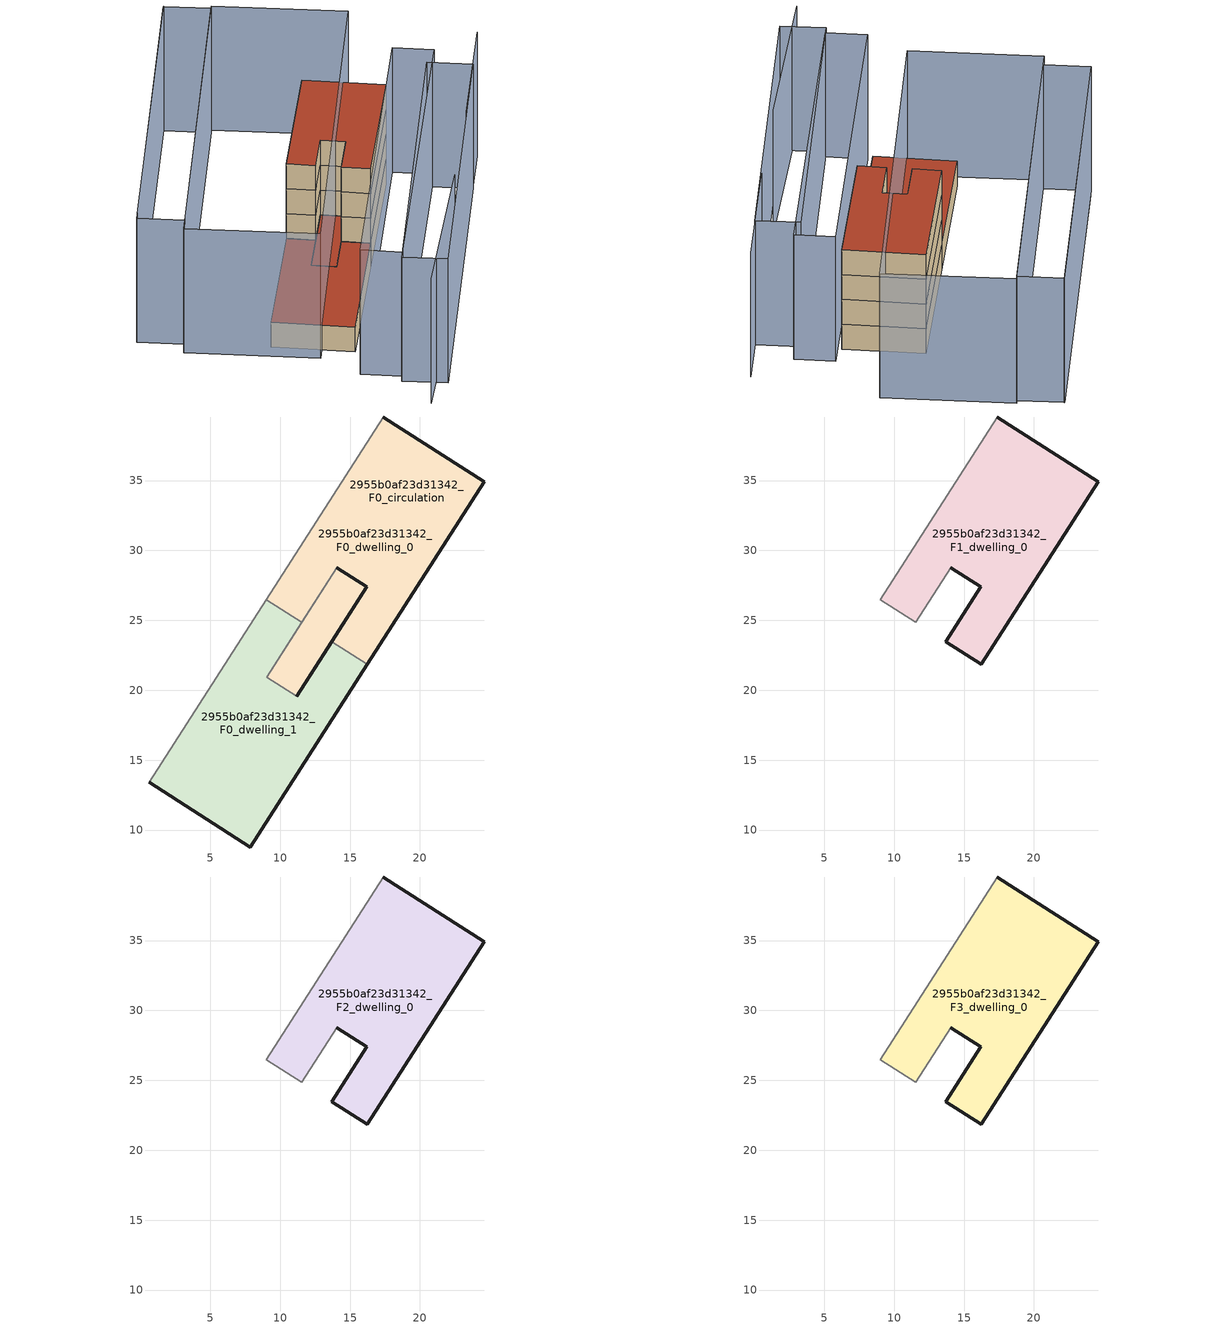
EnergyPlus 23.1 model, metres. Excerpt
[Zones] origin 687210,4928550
2955b0af23d31342_F0_dwelling_0
 floor ground (EU_floor_Construction): 16.21,27.39 14.59,24.86 11.19,19.55 9.02,20.94 11.53,24.86 14.04,28.78 z0; 24.59,34.92 16.23,21.85 13.7,23.47 14.59,24.86 16.21,27.39 14.04,28.78 11.53,24.86 9,26.48 17.37,39.55 z0
 wall outside (EU_wall_Construction): 14.04,28.78 16.21,27.39 13.7,23.47 / 16.23,21.85 24.59,34.92 17.37,39.55 z0:3
 wall adiabatic (EU_wall_Construction): 17.37,39.55 9,26.48 / 11.53,24.86 14.04,28.78 z0:3
 wall to 2955b0af23d31342_F0_dwelling_1 (EU_wall_Construction): 9,26.48 11.53,24.86 / 13.7,23.47 16.23,21.85 z0:3
 roof outside (EU_floor_Construction): 13.7,23.47 14.23,24.3 14.59,24.86 16.21,27.39 14.04,28.78 11.53,24.86 9.02,20.94 11.19,19.55 z3
2955b0af23d31342_F0_dwelling_1
 floor ground (EU_floor_Construction): 13.7,23.47 16.23,21.85 7.87,8.79 0.64,13.42 9,26.48 11.53,24.86 9.02,20.94 11.19,19.55 z0; 16.21,27.39 11.19,19.55 9.02,20.94 11.53,24.86 14.04,28.78 z0
 wall outside (EU_wall_Construction): 0.64,13.42 7.87,8.79 16.23,21.85 / 13.7,23.47 11.19,19.55 z0:3
 wall adiabatic (EU_wall_Construction): 9.02,20.94 11.53,24.86 / 9,26.48 0.64,13.42 z0:3
 wall to 2955b0af23d31342_F0_circulation (EU_wall_Construction): 11.19,19.55 9.02,20.94 z0:3
 roof outside (EU_roof_Construction): 16.21,27.39 11.19,19.55 9.02,20.94 11.53,24.86 14.04,28.78 z3; 13.7,23.47 16.23,21.85 7.87,8.79 0.64,13.42 9,26.48 11.53,24.86 9.02,20.94 11.19,19.55 z3
2955b0af23d31342_F0_circulation
 floor ground (EU_floor_Construction): 16.21,27.39 14.59,24.86 13.7,23.47 11.19,19.55 9.02,20.94 11.53,24.86 14.04,28.78 z0; 24.59,34.92 16.23,21.85 13.7,23.47 14.59,24.86 16.21,27.39 14.04,28.78 11.53,24.86 9,26.48 17.37,39.55 z0; 13.7,23.47 16.23,21.85 7.87,8.79 0.64,13.42 9,26.48 11.53,24.86 9.02,20.94 11.19,19.55 z0
 wall outside (EU_wall_Construction): 11.19,19.55 16.21,27.39 14.04,28.78 z0:3
 wall adiabatic (EU_wall_Construction): 14.04,28.78 9.02,20.94 z0:3
 roof outside (EU_roof_Construction): 16.23,21.85 24.59,34.92 17.37,39.55 9,26.48 11.53,24.86 14.04,28.78 16.21,27.39 14.59,24.86 13.7,23.47 z3; 13.7,23.47 14.59,24.86 16.21,27.39 14.04,28.78 11.53,24.86 9.02,20.94 11.19,19.55 z3; 7.87,8.79 16.23,21.85 13.7,23.47 11.19,19.55 9.02,20.94 11.53,24.86 9,26.48 0.64,13.42 z3
2955b0af23d31342_F1_dwelling_0
 floor to 2955b0af23d31342_F0_dwelling_0 (EU_floor_Construction): 24.59,34.92 16.23,21.85 13.7,23.47 14.59,24.86 16.21,27.39 14.04,28.78 11.53,24.86 9,26.48 17.37,39.55 z3
 wall outside (EU_wall_Construction): 14.04,28.78 16.21,27.39 13.7,23.47 16.23,21.85 24.59,34.92 17.37,39.55 z3:6
 wall adiabatic (EU_wall_Construction): 17.37,39.55 9,26.48 11.53,24.86 14.04,28.78 z3:6
2955b0af23d31342_F2_dwelling_0
 floor to 2955b0af23d31342_F1_dwelling_0 (EU_floor_Construction): 24.59,34.92 16.23,21.85 13.7,23.47 16.21,27.39 14.04,28.78 11.53,24.86 9,26.48 17.37,39.55 z6
 wall outside (EU_wall_Construction): 14.04,28.78 16.21,27.39 13.7,23.47 16.23,21.85 24.59,34.92 17.37,39.55 z6:9
 wall adiabatic (EU_wall_Construction): 17.37,39.55 9,26.48 11.53,24.86 14.04,28.78 z6:9
2955b0af23d31342_F3_dwelling_0
 floor to 2955b0af23d31342_F2_dwelling_0 (EU_floor_Construction): 24.59,34.92 16.23,21.85 13.7,23.47 16.21,27.39 14.04,28.78 11.53,24.86 9,26.48 17.37,39.55 z9
 wall outside (EU_wall_Construction): 14.04,28.78 16.21,27.39 13.7,23.47 16.23,21.85 24.59,34.92 17.37,39.55 z9:12
 wall adiabatic (EU_wall_Construction): 17.37,39.55 9,26.48 11.53,24.86 14.04,28.78 z9:12
 roof outside (EU_roof_Construction): 16.23,21.85 24.59,34.92 17.37,39.55 9,26.48 11.53,24.86 14.04,28.78 16.21,27.39 13.7,23.47 z12
shading: 10.5,-3.07 21.24,12.95 / 8.99,53.87 -10.56,21.12 / 27.51,22.75 35.1,35.32 / 9.66,1.86 28.02,32.68 / 28.02,32.68 32.06,30.27 / 32.06,30.27 13.69,-0.54 / 13.69,-0.54 9.66,1.86 / 29.76,34.36 10.13,2.66 / 10.13,2.66 6.47,4.92 / 6.47,4.92 26.1,36.62 / 26.1,36.62 29.76,34.36 / -7.68,16.45 13.29,51.74 / 13.29,51.74 25.22,44.65 / 25.22,44.65 4.25,9.36 / 4.25,9.36 -7.68,16.45 / 13.06,51.35 -6.87,17.82 / -6.87,17.82 -11.05,20.3 / -11.05,20.3 8.88,53.83 / 8.88,53.83 13.06,51.35 z0:15
[Building]
EU S2 Campaign: North Axis=0; Terrain=City; Solar Distribution=FullExterior
[Site:Location]
Bologna: Latitude=44.5; Longitude=11.25; Time Zone=1; Elevation=37
[SizingPeriod:WeatherFileDays]
AnnualSizingPeriod: Begin Month=1; Begin Day of Month=1; End Month=12; End Day of Month=31; Day of Week for Start Day=Monday; Use Weather File Daylight Saving Period=No; Use Weather File Rain and Snow Indicators=No
[MATERIAL]
EU_InternalMass_Material: Roughness=MediumRough; Thickness=0.1; Conductivity=1; Density=1800; Specific Heat=900; Thermal Absorptance=0.9; Solar Absorptance=0.7; Visible Absorptance=0.7
[MATERIAL:NOMASS] Roughness=MediumRough; Thermal Absorptance=0.9; Solar Absorptance=0.7; Visible Absorptance=0.7
Name | Thermal Resistance
EU_wall_NoMass | 0.937881
EU_roof_NoMass | 0.548572
EU_floor_NoMass | 0.71348
[CONSTRUCTION]
EU_wall_Construction: EU_wall_NoMass
EU_roof_Construction: EU_roof_NoMass
EU_floor_Construction: EU_floor_NoMass
EU_InternalMass_Construction: EU_InternalMass_Material
[ZONE] Type=1; Multiplier=1; Ceiling Height=autocalculate; Floor Area=autocalculate; Part of Total Floor Area=Yes
Name | Volume
2955b0af23d31342_F0_dwelling_0; 2955b0af23d31342_F0_dwelling_1 | 435.333
2955b0af23d31342_F1_dwelling_0 | 363.445
2955b0af23d31342_F2_dwelling_0; 2955b0af23d31342_F3_dwelling_0 | 363.444
2955b0af23d31342_F0_circulation | 798.779
[INTERNALMASS] Construction=EU_InternalMass_Construction
Name | Zone or ZoneList | Surface Area
2955b0af23d31342_F0_dwelling_0_EU_InternalMass | 2955b0af23d31342_F0_dwelling_0 | 121.148
2955b0af23d31342_F0_dwelling_1_EU_InternalMass | 2955b0af23d31342_F0_dwelling_1 | 121.148
2955b0af23d31342_F1_dwelling_0_EU_InternalMass | 2955b0af23d31342_F1_dwelling_0 | 266.302
2955b0af23d31342_F2_dwelling_0_EU_InternalMass | 2955b0af23d31342_F2_dwelling_0 | 266.302
2955b0af23d31342_F3_dwelling_0_EU_InternalMass | 2955b0af23d31342_F3_dwelling_0 | 266.302
[OTHEREQUIPMENT] Fuel Type=Electricity; Design Level Calculation Method=Watts/Area; Power per Zone Floor Area=1; Fraction Latent=0; Fraction Radiant=0; Fraction Lost=0; Carbon Dioxide Generation Rate=0; EndUse Subcategory=EU_Step8_InternalGains
Name | Zone or ZoneList or Space or SpaceList | Schedule
EU_Step8_InternalGain_2955b0af23d31342_F0_dwelling_0_f000 | 2955b0af23d31342_F0_dwelling_0 | EU_Step8_GainSchedule_2955b0af23d31342_F0_dwelling_0_f000
EU_Step8_InternalGain_2955b0af23d31342_F0_dwelling_1_f000 | 2955b0af23d31342_F0_dwelling_1 | EU_Step8_GainSchedule_2955b0af23d31342_F0_dwelling_1_f000
EU_Step8_InternalGain_2955b0af23d31342_F1_dwelling_0_f000 | 2955b0af23d31342_F1_dwelling_0 | EU_Step8_GainSchedule_2955b0af23d31342_F1_dwelling_0_f000
EU_Step8_InternalGain_2955b0af23d31342_F2_dwelling_0_f000 | 2955b0af23d31342_F2_dwelling_0 | EU_Step8_GainSchedule_2955b0af23d31342_F2_dwelling_0_f000
EU_Step8_InternalGain_2955b0af23d31342_F3_dwelling_0_f000 | 2955b0af23d31342_F3_dwelling_0 | EU_Step8_GainSchedule_2955b0af23d31342_F3_dwelling_0_f000
[ZONEINFILTRATION:DESIGNFLOWRATE]
EU_Circulation_Infiltration_2955b0af23d31342_F0_circulation: Zone or ZoneList or Space or SpaceList=2955b0af23d31342_F0_circulation; Schedule=EU_AlwaysOn; Design Flow Rate Calculation Method=Flow/Area; Flow Rate per Floor Area=0.0005; Constant Term Coefficient=1; Temperature Term Coefficient=0; Velocity Term Coefficient=0; Velocity Squared Term Coefficient=0
[ZONEVENTILATION:DESIGNFLOWRATE] Schedule=EU_AlwaysOn; Design Flow Rate Calculation Method=AirChanges/Hour; Air Changes per Hour=0.687892; Ventilation Type=Natural; Fan Pressure Rise=0; Fan Total Efficiency=1; Constant Term Coefficient=1; Temperature Term Coefficient=0; Velocity Term Coefficient=0; Velocity Squared Term Coefficient=0; Minimum Indoor Temperature=-100; Maximum Indoor Temperature=100; Delta Temperature=-100; Minimum Outdoor Temperature=-100; Maximum Outdoor Temperature=100; Maximum Wind Speed=40
Name | Zone or ZoneList or Space or SpaceList
EU_ConstantAir_2955b0af23d31342_F0_dwelling_0 | 2955b0af23d31342_F0_dwelling_0
EU_ConstantAir_2955b0af23d31342_F0_dwelling_1 | 2955b0af23d31342_F0_dwelling_1
EU_ConstantAir_2955b0af23d31342_F1_dwelling_0 | 2955b0af23d31342_F1_dwelling_0
EU_ConstantAir_2955b0af23d31342_F2_dwelling_0 | 2955b0af23d31342_F2_dwelling_0
EU_ConstantAir_2955b0af23d31342_F3_dwelling_0 | 2955b0af23d31342_F3_dwelling_0
[HVACTEMPLATE:THERMOSTAT] Constant Heating Setpoint=20; Constant Cooling Setpoint=50
EU_HeatOnly_2955b0af23d31342_F0_dwelling_0; EU_HeatOnly_2955b0af23d31342_F0_dwelling_1; EU_HeatOnly_2955b0af23d31342_F1_dwelling_0; EU_HeatOnly_2955b0af23d31342_F2_dwelling_0; EU_HeatOnly_2955b0af23d31342_F3_dwelling_0
[HVACTEMPLATE:ZONE:IDEALLOADSAIRSYSTEM] System Availability Schedule=EU_AlwaysOn; Maximum Heating Supply Air Temperature=50; Minimum Cooling Supply Air Temperature=13; Maximum Heating Supply Air Humidity Ratio=0.0156; Minimum Cooling Supply Air Humidity Ratio=0.0077; Heating Limit=NoLimit; Cooling Limit=NoLimit; Heating Availability Schedule=EU_AlwaysOn; Cooling Availability Schedule=EU_CoolingOff; Dehumidification Control Type=ConstantSensibleHeatRatio; Cooling Sensible Heat Ratio=0.7; Dehumidification Setpoint=60; Humidification Control Type=None; Humidification Setpoint=30; Outdoor Air Method=None; Outdoor Air Flow Rate per Person=0.00944; Outdoor Air Flow Rate per Zone Floor Area=0; Outdoor Air Flow Rate per Zone=0; Demand Controlled Ventilation Type=None; Outdoor Air Economizer Type=NoEconomizer; Heat Recovery Type=None; Sensible Heat Recovery Effectiveness=0.7; Latent Heat Recovery Effectiveness=0.65
Name | Template Thermostat
2955b0af23d31342_F0_dwelling_0 | EU_HeatOnly_2955b0af23d31342_F0_dwelling_0
2955b0af23d31342_F0_dwelling_1 | EU_HeatOnly_2955b0af23d31342_F0_dwelling_1
2955b0af23d31342_F1_dwelling_0 | EU_HeatOnly_2955b0af23d31342_F1_dwelling_0
2955b0af23d31342_F2_dwelling_0 | EU_HeatOnly_2955b0af23d31342_F2_dwelling_0
2955b0af23d31342_F3_dwelling_0 | EU_HeatOnly_2955b0af23d31342_F3_dwelling_0
[SIZING:ZONE] Zone Cooling Design Supply Air Temperature Input Method=SupplyAirTemperature; Zone Cooling Design Supply Air Temperature=13; Zone Heating Design Supply Air Temperature Input Method=SupplyAirTemperature; Zone Heating Design Supply Air Temperature=50; Zone Cooling Design Supply Air Humidity Ratio=0.008; Zone Heating Design Supply Air Humidity Ratio=0.008; Cooling Design Air Flow Method=DesignDay; Cooling Design Air Flow Rate=0; Cooling Minimum Air Flow per Zone Floor Area=0.000762; Cooling Minimum Air Flow=0; Cooling Minimum Air Flow Fraction=0.2; Heating Design Air Flow Method=DesignDay; Heating Design Air Flow Rate=0; Heating Maximum Air Flow per Zone Floor Area=0.002032; Heating Maximum Air Flow=0.141576; Heating Maximum Air Flow Fraction=0.3; Account for Dedicated Outdoor Air System=No; Dedicated Outdoor Air System Control Strategy=NeutralSupplyAir; Dedicated Outdoor Air Low Setpoint Temperature for Design=autosize; Dedicated Outdoor Air High Setpoint Temperature for Design=autosize; Zone Load Sizing Method=Sensible Load Only No Latent Load; Zone Latent Cooling Design Supply Air Humidity Ratio Input Method=HumidityRatioDifference; Zone Cooling Design Supply Air Humidity Ratio Difference=0.005; Zone Latent Heating Design Supply Air Humidity Ratio Input Method=HumidityRatioDifference; Zone Humidification Design Supply Air Humidity Ratio Difference=0.005
2955b0af23d31342_F0_dwelling_0; 2955b0af23d31342_F0_dwelling_1; 2955b0af23d31342_F1_dwelling_0; 2955b0af23d31342_F2_dwelling_0; 2955b0af23d31342_F3_dwelling_0
[SCHEDULE:CONSTANT]
Name | Hourly Value
EU_AlwaysOn | 1
EU_CoolingOff | 0
[SCHEDULE:FILE] Column Number=1; Rows to Skip at Top=0; Number of Hours of Data=8760; Column Separator=Comma; Interpolate to Timestep=No; Minutes per Item=60; Adjust Schedule for Daylight Savings=Yes
Name | File
EU_Step8_GainSchedule_2955b0af23d31342_F0_dwelling_0_f000 | ../../schedules/2955b0af23d31342/2955b0af23d31342_F0_dwelling_0_f000_gain.csv
EU_Step8_GainSchedule_2955b0af23d31342_F0_dwelling_1_f000 | ../../schedules/2955b0af23d31342/2955b0af23d31342_F0_dwelling_1_f000_gain.csv
EU_Step8_GainSchedule_2955b0af23d31342_F1_dwelling_0_f000 | ../../schedules/2955b0af23d31342/2955b0af23d31342_F1_dwelling_0_f000_gain.csv
EU_Step8_GainSchedule_2955b0af23d31342_F2_dwelling_0_f000 | ../../schedules/2955b0af23d31342/2955b0af23d31342_F2_dwelling_0_f000_gain.csv
EU_Step8_GainSchedule_2955b0af23d31342_F3_dwelling_0_f000 | ../../schedules/2955b0af23d31342/2955b0af23d31342_F3_dwelling_0_f000_gain.csv
